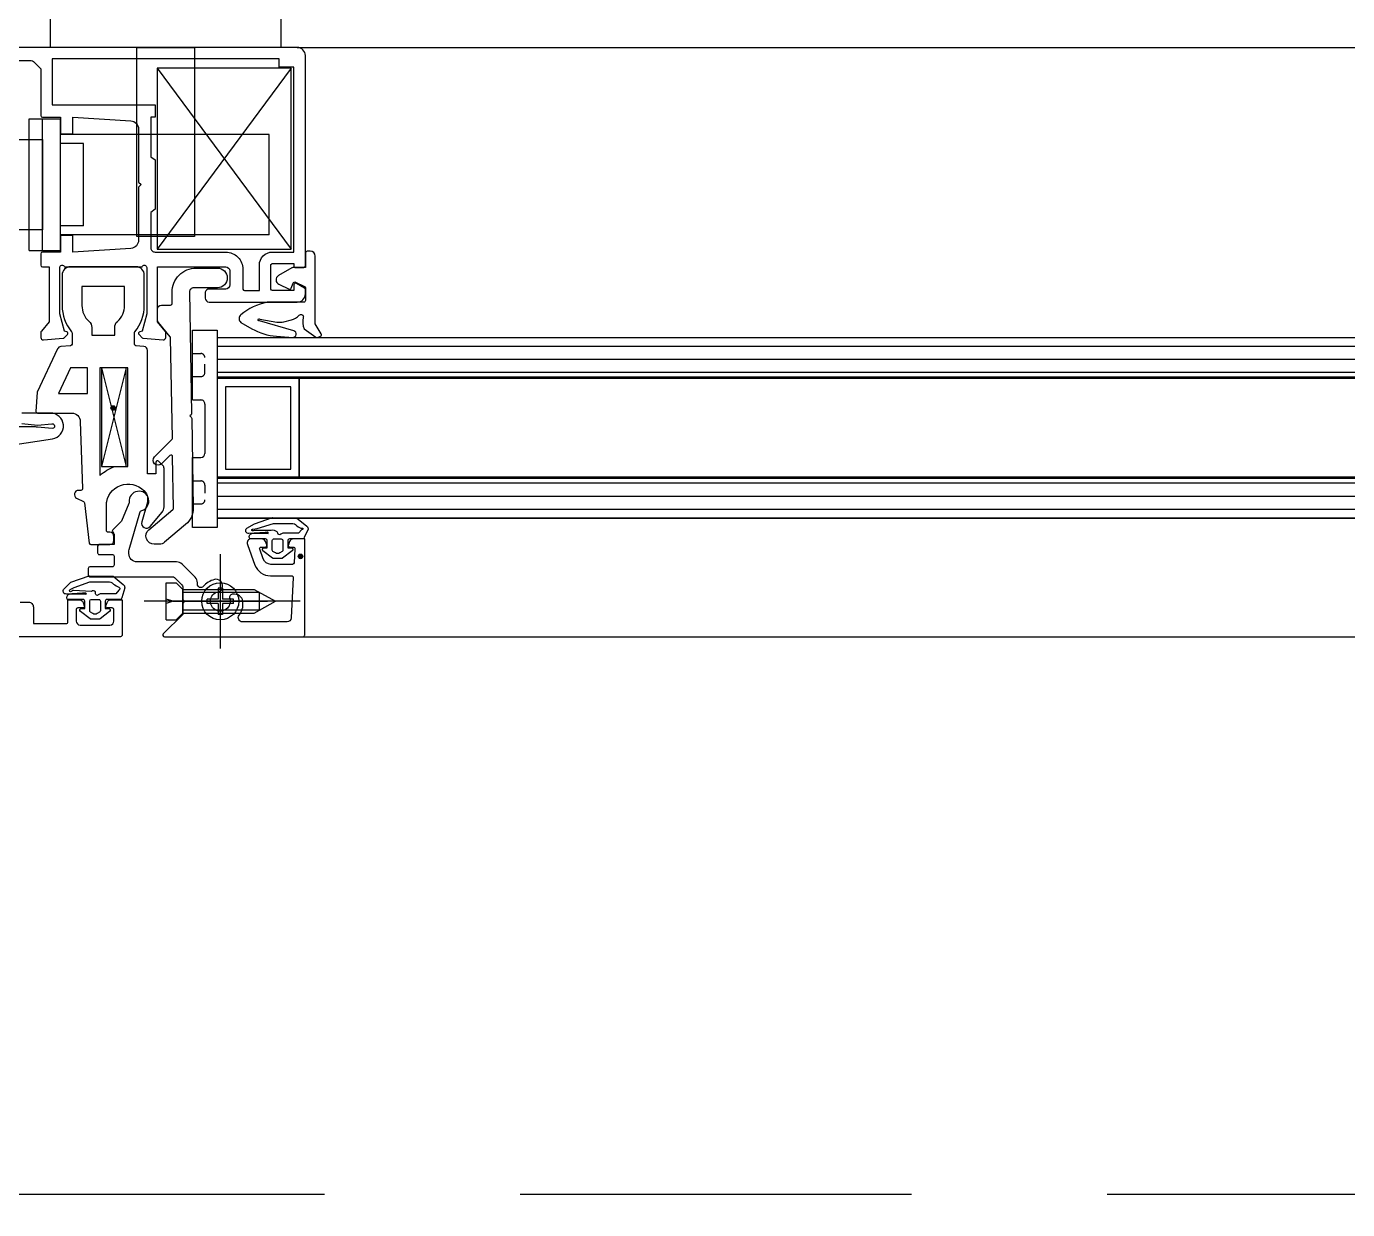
# Model space of a CAD drawing. Header units: inches. Extents: x 21 to 32698, y 13 to 3712.
# Drawn here: x 16709.99 to 16726.07, y 1011.93 to 1026.32 of the extents above; entities that cross this region are included whole.
import ezdxf

# ---------------------------------------------------------------- set-up
doc = ezdxf.new("R2010")
doc.units = ezdxf.units.IN
doc.header["$MEASUREMENT"] = 0
doc.set_wipeout_variables(frame=1)
for name, pattern in [('ACANSTGB', [0.35433070866, 0.15748031496, -0.03937007874, 0.03937007874, -0.03937007874, 0.03937007874, -0.03937007874]), ('AM_ISO08W050', [18, 12, -1.5, 3, -1.5]), ('AM_ISO08W050x2', [9, 6, -0.75, 1.5, -0.75]), ('DOT', [6.349999999999998, 0, -6.349999999999998]), ('IMPORT-HIDDEN2', [47.625, 31.75, -15.875])]:
    doc.linetypes.add(name, pattern=pattern)
for name, color, linetype, lineweight in [('Z_MİM_-KM-BEAM-RAY', 8, 'DOT', 25), ('Z_MİM_-KM-GLAZ', 8, 'Continuous', 25), ('Z_MİM_-KM-GLAZ-1', 8, 'Continuous', 25), ('Z_MİM_-KM-RAY-1', 8, 'IMPORT-HIDDEN2', 25), ('Z_MİM_-KM-WALL', 8, 'Continuous', 25), ('Z_MİM_aksesuar_k', 8, 'Continuous', 25), ('Z_MİM_AM_4N', 8, 'Continuous', 25), ('Z_MİM_AM_7N', 8, 'AM_ISO08W050', 25), ('Z_MİM_fitiller_k', 8, 'Continuous', 25), ('Z_MİM_hatch_k', 8, 'Continuous', 25), ('Z_MİM_PROFIL', 8, 'Continuous', 25), ('Z_MİM_yazı_numara_k', 8, 'Continuous', 25)]:
    doc.layers.add(name, color=color, linetype=linetype, lineweight=lineweight)

# ---------------------------------------------------------------- blocks, each defined once
blk = doc.blocks.new('-KM_Kiriş İzi-2K')
at = {"layer": 'Z_MİM_-KM-BEAM-RAY'}
blk.add_line((1309.999227523803, 29.99991178512573), (2009.999752044678, 29.99991178512573), dxfattribs=at)
blk = doc.blocks.new('*U276')
blk.add_wipeout([(9.99999999948524, -36.50000000301726), (110.00000000017825, -36.50000000349739), (109.9999999998854, 5.000000004178261), (9.999999999730782, 5.0000000046584745)])
at = {"layer": 'Z_MİM_yazı_numara_k'}
h = blk.add_hatch(dxfattribs=at)
h.set_pattern_fill('LINE', color=256, scale=0.0375, angle=225, style=0)
h.set_pattern_definition([(225, (85.21572405768165, -6.508091936677367), (0.0033145630368119, -0.0033145630368119), [])])
edge = h.paths.add_edge_path()
edge.add_arc((19.33343294565202, -10.43367487720569), 0.0271368228285661, 0, 360)
h = blk.add_hatch(dxfattribs=at)
h.set_pattern_fill('LINE', color=256, scale=0.0375, angle=225, style=0)
h.set_pattern_definition([(225, (82.93589382064602, -4.70302634392646), (0.0033145630368119, -0.0033145630368119), [])])
edge = h.paths.add_edge_path()
edge.add_arc((21.61326318266401, -12.23874046997842), 0.0271368228285661, 0, 360)
at = {"linetype": 'ACANSTGB', "ltscale": 0.01}
for p, q in [((20.2991627581614, -9.770608386441367), (20.39916275815995, -9.770608386441367)), ((20.44916275816104, -10.00060838642274), (20.44916275816104, -9.820608386442457)), ((20.2991627581614, -10.05060838642383), (20.39916275815995, -10.05060838642383)), ((20.2991627581614, -11.32060838644246), (20.39916275815995, -11.32060838644246)), ((20.44916275816104, -11.37060838644173), (20.44916275816104, -11.55060838642383)), ((20.2991627581614, -11.6006083864231), (20.39916275815995, -11.6006083864231))]:
    blk.add_line(p, q, dxfattribs=at)
for p, q in [((20.2991627581614, -10.33560838643278), (20.39916275815995, -10.33560838643278)), ((20.44916275816104, -10.38560838643205), (20.44916275816104, -10.98560838643241)), ((20.2991627581614, -11.03560838643351), (20.39916275815995, -11.03560838643351)), ((19.97914112135368, -12.56060838643314), (20.09914112134902, -12.56060838643314)), ((19.97914112135368, -13.01060838643205), (19.97914112135368, -12.56060838643314)), ((20.17914112135259, -12.64060838643671), (20.09914112134902, -12.56060838643314)), ((20.17914112135259, -12.64060838643671), (21.04914112134793, -12.64060838643671)), ((20.17914112135259, -12.93060838645213), (20.17914112135259, -12.64060838643671)), ((20.66228469565613, -12.62560838644638), (20.61128469565483, -12.62560838644638)), ((20.61128469565483, -12.62560838644638), (20.61128469565483, -12.76010838644468)), ((20.66228469565613, -12.62560838644638), (20.66228469565613, -12.76010838644468)), ((21.04914112134793, -12.64060838643671), (21.30914112135724, -12.78560838643351)), ((20.06250580080814, -12.78560838643351), (19.97914112135368, -12.76040381388519)), ((20.06250580080814, -12.78560838643351), (19.97914112135368, -12.81082694180985)), ((20.47678469565653, -12.81110838644416), (20.47678469565653, -12.76010838644468)), ((20.61128469565483, -12.76010838644468), (20.47678469565653, -12.76010838644468)), ((20.61128469565483, -12.81110838644416), (20.47678469565653, -12.81110838644416)), ((20.61128469565483, -12.81110838644416), (20.61128469565483, -12.94560838644246)), ((20.7967846956526, -12.76010838644468), (20.66228469565613, -12.76010838644468)), ((20.66228469565613, -12.81110838644416), (20.66228469565613, -12.94560838644246)), ((20.7967846956526, -12.81110838644416), (20.66228469565613, -12.81110838644416)), ((20.7967846956526, -12.81110838644416), (20.7967846956526, -12.76010838644468)), ((21.04914112134793, -12.93060838645213), (21.30914112135724, -12.78560838643351)), ((19.97914112135368, -13.01060838643205), (20.09914112134902, -13.01060838643205)), ((20.17914112135259, -12.93060838645213), (20.09914112134902, -13.01060838643205)), ((20.17914112135259, -12.93060838645213), (21.04914112134793, -12.93060838645213)), ((20.66228469565613, -12.94560838644246), (20.61128469565483, -12.94560838644246))]:
    blk.add_line(p, q)
blk.add_lwpolyline([(20.2991627581614, -10.33560838643278), (20.2991627581614, -9.485608386432418), (20.59916275816068, -9.485608386432418), (20.59916275816068, -11.88560838643205), (20.2991627581614, -11.88560838643205), (20.2991627581614, -11.03560838643351)])
blk.add_circle((20.63678469564365, -12.78560838643351), 0.225)
for centre, start, end in [((20.39916275815995, -9.820608386442457), 0, 90.00000000000006), ((20.39916275815995, -10.00060838642274), 270, 0), ((20.39916275815995, -11.37060838644173), 0, 90.00000000000006), ((20.39916275815995, -11.55060838642383), 270, 0)]:
    blk.add_arc(centre, 0.05, start, end, dxfattribs=at)
for centre, start, end in [((20.39916275815995, -10.38560838643205), 0, 90.00000000000006), ((20.39916275815995, -10.98560838643241), 270, 0)]:
    blk.add_arc(centre, 0.05, start, end)
at = {"layer": 'Z_MİM_-KM-GLAZ-1'}
for p, q in [((21.57231003511333, -6.045608386442822), (98.42768996454652, -6.045608386442811)), ((21.64405853729295, -13.21560838643744), (98.42768996454652, -13.21560838643742))]:
    blk.add_line(p, q, dxfattribs=at)
at = {"layer": 'Z_MİM_-KM-RAY-1', "ltscale": 0.15}
blk.add_lwpolyline([(9.999999999616193, -20.00000000328144), (110.0000000000127, -20.00000000328143)], dxfattribs=at)
at = {"layer": 'Z_MİM_aksesuar_k'}
for p, q in [((19.86755039516902, -6.299419268638286), (21.49755039517367, -8.499419268637197)), ((21.49755039517367, -6.299419268638286), (19.86755039516902, -8.499419268637197)), ((20.59916275815885, -9.575608386423466), (95.22837036425697, -9.575608386423456)), ((20.59916275816068, -9.575608386423466), (20.59916275816068, -11.77560838642419)), ((95.22837036425697, -9.683773621891278), (20.59916275815885, -9.683773621891175)), ((19.19231003510867, -9.945608386442457), (19.49231003510795, -11.14560838644137)), ((19.49231003510795, -9.945608386442457), (19.19231003510867, -11.14560838644137)), ((95.22837036425697, -9.84252362190634), (20.59916275815885, -9.842523621906238)), ((95.22837036425697, -10.00127362189593), (20.59916275815885, -10.00127362189583)), ((95.22837036425697, -10.06002362188699), (20.59916275815885, -10.06002362188699)), ((95.22837036425697, -10.07560838642346), (20.59916275815885, -10.07560838642335)), ((21.59484434769911, -10.07560838642347), (21.59484434769911, -11.27560838642419)), ((95.22837036425697, -11.27560838642418), (20.59916275815885, -11.27560838642419)), ((95.22837036425697, -11.29119315096065), (20.59916275815885, -11.29119315096055)), ((95.22837036425697, -11.34994315097353), (20.59916275815885, -11.34994315097354)), ((95.22837036425697, -11.50869315098859), (20.59916275815885, -11.50869315098849)), ((95.22837036425697, -11.66744315097819), (20.59916275815885, -11.66744315097808)), ((95.22837036425697, -11.77560838642418), (20.59916275815885, -11.77560838642408)), ((20.59916275815885, -11.77560838642408), (95.22837036425697, -11.77560838642418))]:
    blk.add_line(p, q, dxfattribs=at)
for points in [[(20.32231003511333, -8.345608392100289), (19.6223100351126, -8.345608392100289), (19.6223100351126, -6.045608392101016), (20.32231003511333, -6.045608392101016)], [(21.49755039517367, -6.299419268638286), (19.86755039516902, -6.299419268638286), (19.86755039516902, -8.499419268637197), (21.49755039517367, -8.499419268637197)], [(19.19231003510867, -11.14560838644137), (19.49231003510795, -11.14560838644137), (19.49231003510795, -9.945608386442457), (19.19231003510867, -9.945608386442457)], [(21.59484434769911, -10.07560838642347), (20.59916275816068, -10.07560838642347), (20.59916275816068, -11.27560838642419), (21.59484434769911, -11.27560838642419)], [(21.49484434770057, -10.17560838642383), (20.69916275816104, -10.17560838642383), (20.69916275816104, -11.17560838642383), (21.49484434770057, -11.17560838642383)]]:
    blk.add_lwpolyline(points, close=True, dxfattribs=at)
at = {"layer": 'Z_MİM_AM_4N'}
for p, q in [((21.11369284549255, -12.67660838644768), (20.17914112135259, -12.67660838644768)), ((21.11369284549255, -12.89460838644116), (21.11369284549255, -12.67660838644768)), ((21.11369284549255, -12.89460838644116), (20.17914112135259, -12.89460838644116))]:
    blk.add_line(p, q, dxfattribs=at)
at = {"layer": 'Z_MİM_AM_7N', "linetype": 'AM_ISO08W050x2'}
for p, q in [((20.63678469564365, -12.21060838643278), (20.63678469564365, -13.36060838643241)), ((21.60914112135833, -12.78560838643351), (19.7091411213587, -12.78560838643351)), ((20.06178469564293, -12.78560838643351), (21.21178469564256, -12.78560838643351))]:
    blk.add_line(p, q, dxfattribs=at)
at = {"layer": 'Z_MİM_fitiller_k'}
for p, q in [((18.31231003512766, -6.915608392096358), (18.47231003513661, -6.915608392096358)), ((18.31231003512766, -6.915608392072713), (18.47231003511297, -6.915608392072713)), ((18.31231003512766, -8.515608392073077), (18.31231003512766, -6.915608392072713)), ((18.31231003512766, -6.915608392072713), (18.47231003511297, -6.915608392072713)), ((18.47231003513661, -6.915608392096358), (18.69231003513232, -6.915608392096358)), ((18.47231003511297, -6.915608392072713), (18.69231003513232, -6.915608392072713)), ((18.47231003511297, -8.515608392073077), (18.47231003511297, -6.915608392072713)), ((18.47231003511297, -6.915608392072713), (18.69231003513232, -6.915608392072713)), ((18.69231003513232, -8.515608392073077), (18.69231003513232, -6.915608392072713)), ((21.23231003512228, -7.105608392085954), (18.69231003513232, -7.105608392085954)), ((18.97231003511297, -7.215608392071985), (18.69231003513232, -7.215608392071985)), ((18.97231003511297, -8.215608392071985), (18.97231003511297, -7.215608392071985)), ((21.23231003512228, -8.325608392081662), (21.23231003512228, -7.105608392085954)), ((18.97231003511297, -8.215608392071985), (18.69231003513232, -8.215608392071985)), ((21.23231003512228, -8.325608392081662), (18.69231003513232, -8.325608392081662)), ((18.31231003512766, -8.515608392073077), (18.47231003511297, -8.515608392073077)), ((18.47231003511297, -8.515608392073077), (18.69231003513232, -8.515608392073077))]:
    blk.add_line(p, q, dxfattribs=at)
for points in [[(18.57231003511333, -6.045608392101016), (18.57231003511333, -4.745608392099923), (21.3723100351126, -4.745608392099923), (21.3723100351126, -6.045608392101016)], [(17.57231003511333, -8.265608392073077), (17.57231003511333, -7.165608392072713), (18.47231003511297, -7.165608392072713), (18.47231003511297, -8.265608392073077)]]:
    blk.add_lwpolyline(points, close=True, dxfattribs=at)
for points in [[(21.79231003513087, -8.585608386432781, 0.4142135623730673), (21.73231003512228, -8.525608386424196), (21.69231003513051, -8.525608386424196, 0.4142135623734279), (21.67231003511188, -8.545608386442822), (21.67231003511188, -8.725608386423104), (21.51766901898191, -8.725608386423104, 0.1316524975875845), (21.50766901897259, -8.72828787835168), (21.34537890965112, -8.821986116652608, 0.6040521097204682), (21.34958289483984, -8.928119272015447), (21.47315268862985, -8.9869620309655, 0.4424258315573815), (21.50054521266793, -8.975745223460748), (21.52340208629175, -8.91294647930043, -0.4400105308906695), (21.55064830393166, -8.901660726403845), (21.66076240036273, -8.95300777284318, -0.2914734195865784), (21.67231003511188, -8.971133928580445), (21.67231003511188, -9.12560838642274, -0.4142135623734697), (21.6523100351169, -9.145608386441367), (21.22582011606573, -9.145608386441367, 0.046126664797207), (21.20748680450015, -9.147303301699123, 0.13085126301717), (20.88693576494188, -9.300017764044226, 0.4642723457630474), (20.88724249875668, -9.391683963032833), (21.02051105424289, -9.468405828833038, 0.1138896571696585), (21.32166905616941, -9.560099642139887), (21.51861468643983, -9.57366128260945, 0.9163311740184571), (21.53099822899822, -9.4949336973459), (21.1153206517647, -9.371155523624095, -2.027799401989391), (21.11879361532192, -9.35145936854859), (21.32550981321401, -9.387909011587894, 0.1095178116833982), (21.4120032577739, -9.384132626255436), (21.50389449805516, -9.359510442636731, 0.1368445709265192), (21.59640749494611, -9.30483232873847, -0.7761579852759907), (21.64701325180431, -9.333423310237762, 0.1772789023830615), (21.65901212654535, -9.470400521577162), (21.79860965611442, -9.572526954485497, 0.0882165372835099), (21.80489808576749, -9.575608386423466), (21.81593889980104, -9.575608386423466, 0.0339981501555236), (21.81849311347651, -9.574682905104037), (21.85573733380989, -9.55824721408861, 0.4524246970244377), (21.86477283418208, -9.529593803405064), (21.79231003513087, -9.409869539014819)], [(21.45878783498847, -12.04560838644282), (21.45878783498847, -12.13587538590398), (21.49880192363162, -12.13587538590398, -0.715975694295998), (21.51100289881652, -12.17172266342457), (21.39445288965545, -12.26145566399098, -0.1655176740834616), (21.38225191451602, -12.26560838643671), (21.28532375760369, -12.26560838643671, -0.1655176740834594), (21.27312278246609, -12.26145566399098), (21.1565727733032, -12.17172266342457, -0.7159756942959975), (21.16877374848809, -12.13587538590398), (21.20878783498847, -12.13587538590398), (21.20878783498847, -12.04560838644282, 0.414213562373761), (21.18878783499349, -12.02560838642419), (21.00878783498956, -12.02560838642419, -0.4142135623730951), (20.98878783499458, -12.00560838642739, -0.4230581993031068), (21.03881204453864, -11.956218808049), (21.20007416437875, -11.95560838642812, -0.1962615682786721), (21.21897238802194, -11.95931738144462, 0.661043752728607), (21.21086859066963, -11.94501470925569, -0.1480780811280966), (21.18206312064649, -11.94819194783666, -0.0006343350210416), (21.18193842861365, -11.94816855718271), (20.98597780146702, -11.95893747678381, -0.7702234241018636), (20.95906267081955, -11.89670247016327), (21.05161683396, -11.84136348273385), (21.27375003459929, -11.7675250755601), (21.56610597394865, -11.77000876578857), (21.69056306634593, -11.87245817081747, -0.2183144970098696), (21.70793240991952, -11.91034273579497), (21.6587878349892, -12.00560838642739, -0.4142135623729287), (21.63878783499422, -12.02560838642419), (21.47878783498527, -12.02560838642419, 0.4142135623727621)], [(21.03448044771358, -11.90732978847698), (21.08470792183289, -11.89875202143774), (21.28517480331538, -11.83762465990001), (21.52153717814508, -11.83963266056706, -0.1774617136563931), (21.55374307825332, -11.85174629138599), (21.57018082695504, -11.86590441968109, 0.2035105820344177), (21.63691564360123, -11.89738440178188, -0.7326565381488181), (21.64299685770675, -11.90484965175709, -0.4103633607472749), (21.6362758427349, -11.90964815313781, -0.4164829174914815), (21.62780521050627, -11.91306389597956), (21.58878783499313, -11.95560838642812), (21.40805375407945, -11.95560838642812, 0.1962615682788122), (21.373061043485, -11.96989410072454, -0.664494697737288), (21.33906395923805, -11.95560838642812), (21.33097694725257, -11.9418549042184, 0.219093089368458), (21.25743345124283, -11.92190088098685), (21.09403117494185, -11.92399999801817, 0.1387799835672536), (21.03509254678647, -11.92855642179346, -1.356329022827827)], [(21.36072125050305, -12.19668125635688, -0.2923544271904933), (21.30685442268805, -12.196681256637), (21.27801446949161, -12.17824228131029, -0.2558587844405164), (21.26878783499888, -12.16139192238732), (21.26878783499888, -12.04560838644282, -0.4142135623735947), (21.28878783499386, -12.02560838642419), (21.37878783498491, -12.02560838642419, -0.4142135623729287), (21.39878783500353, -12.04560838644282), (21.39878783500353, -12.16139192334229, -0.2558587826855968), (21.38956120060357, -12.17824228219432)], [(19.23724017645691, -12.78316386686491), (19.23724017645691, -12.87343086634972), (19.27725426507641, -12.87343086634972, -0.715975694295998), (19.28945524028495, -12.90927814384666), (19.17290523110023, -12.99901114441307, -0.1655176740834616), (19.16070425596081, -13.00316386688244), (19.06377609907213, -13.00316386688244, -0.1655176740834594), (19.05157512391088, -12.99901114441307), (18.93502511474799, -12.90927814384666, -0.7159756942959975), (18.94722608995653, -12.87343086634972), (18.9872401764569, -12.87343086634972), (18.9872401764569, -12.78316386686491, 0.414213562373761), (18.96724017646192, -12.76316386686993), (18.787240176458, -12.76316386686993, -0.4142135623730951), (18.7672401764612, -12.74316386687313, -0.4142135623726955), (18.81724017646229, -12.69316386687386), (18.99341798845671, -12.69665580494073, 0.1174482173098005), (19.00851881878407, -12.69305905992949, 0.4006050445709274), (18.99041183299414, -12.68511368543657, 0.0538558474969487), (18.9605154621131, -12.6857474282824, -0.0006343350210416), (18.96039077008208, -12.6857240376048), (18.76443014293545, -12.69649295722955, -0.7702234241018636), (18.73751501226434, -12.63425795058536), (18.8172069003067, -12.55063414331379), (19.03934010096782, -12.47679573614003), (19.33169604029535, -12.47927942639033), (19.45615313269263, -12.5817288313974, -0.2183144970098696), (19.47352247628805, -12.6196133963749), (19.43724017645763, -12.74316386687313, -0.4142135623729287), (19.41724017646265, -12.76316386686993), (19.25724017645189, -12.76316386686993, 0.4142135623727621)], [(18.81171275826273, -12.64152112491318), (18.85715311390413, -12.6163722039182), (19.05076486966209, -12.54689532047813), (19.28712724451543, -12.54890332114699, -0.1774617136563931), (19.3193331445982, -12.56101695198775), (19.33577089332539, -12.57517508026102, 0.0760223157008063), (19.40379048550494, -12.61378540578151, -0.3462781358712649), (19.41504074511613, -12.6383918344727, 0.0005234067189328), (19.41506083714375, -12.63836769847874, 0.025659009981974), (19.40352247627014, -12.64892589847839), (19.36724017646156, -12.69316386687386), (19.18650609554788, -12.69316386687386, 0.1962615682788122), (19.15151338492978, -12.70744958114663, -0.664494697737288), (19.11751630068284, -12.69316386687386), (19.11751630068284, -12.67207879889609, 0.3760320021622876), (19.0706685369787, -12.66458493384742), (18.84992481346307, -12.65472454852168, 0.2193720814074576), (18.8290282616108, -12.66062047730519, -1.523095922870961)], [(19.13917359194783, -12.93423673680262, -0.2923544271904933), (19.08530676413284, -12.93423673705909), (19.0564668109364, -12.91579776173238, -0.2558587844405164), (19.04724017644366, -12.89894740283306), (19.04724017644366, -12.78316386686491, -0.4142135623735947), (19.06724017646229, -12.76316386686993), (19.15724017645334, -12.76316386686993, -0.4142135623729287), (19.17724017644832, -12.78316386686491), (19.17724017644832, -12.89894740378803, -0.2558587826855968), (19.168013542072, -12.91579776261822)]]:
    blk.add_lwpolyline(points, format="xyb", close=True, dxfattribs=at)
for points in [[(18.22060150284778, -10.62335605434963), (18.41053837653817, -10.64331922419113), (18.5856773578289, -10.62491137550567, -1.054490106067112), (18.59220365008332, -10.68436753903369), (18.41053837653817, -10.66551046604034, 0.0261859215692513), (18.38963268387123, -10.66441484512505), (17.44231003510867, -10.66441484512505, -0.4142135623730862)], [(17.39059945742701, -10.99278396619228), (18.59315930569573, -10.80798833523657, 0.9384669523134814), (18.56839951509209, -10.49560838665091), (18.22060150284778, -10.49560838665091, 0.9999999999999998)]]:
    blk.add_lwpolyline(points, format="xyb", dxfattribs=at)
at = {"layer": 'Z_MİM_hatch_k'}
for points in [[(17.32231003511333, -6.20560838645177), (18.33623594087112, -6.20560838645177, -0.2005918409503813), (18.36470234067746, -6.217507424111302), (18.45231003511799, -6.306254408227672), (18.45231003511799, -6.87560838642274, 0.4142135623733866), (18.47231003511297, -6.895608386441367), (18.6923100351305, -6.895608386441367), (18.6923100351305, -7.095608386442093), (18.84231003513196, -7.095608386442093), (18.84231003513196, -6.895608386441367), (19.54854786374562, -6.939748250737451, -0.3960474615045866), (19.64231003513123, -7.039553508579032), (19.64231003513123, -7.685608386433144), (19.67231003511187, -7.715608386437437), (19.64231003513123, -7.745608386441729), (19.64231003513123, -8.391663264295843, -0.3960474615045024), (19.54854786374562, -8.491468522137424), (18.84231003513196, -8.535608386433509), (18.84231003513196, -8.335608386432781), (18.6923100351305, -8.335608386432781), (18.6923100351305, -8.535608386433509), (18.47231003511297, -8.535608386433509, 0.4142135623743854), (18.45231003511799, -8.555608386452137), (18.45231003511799, -8.695608386442457, 0.4142135623731785), (18.47231003511297, -8.715608386437438), (18.55231003511653, -8.715608386437438), (18.55231003511653, -9.385623884221774), (18.45926339672405, -9.497279850298568, 0.1754523787637969), (18.45231003511799, -9.516485382287996), (18.45231003511799, -9.575608386423466, 0.4400105308908726), (18.48492470739438, -9.605494227374932), (18.72512025646392, -9.58447983981931, 0.1763269807102946), (18.73751927723242, -9.578698081475508), (18.77656021830262, -9.539657140428957, 0.5731460964762374), (18.76758228516701, -9.506331311047674), (18.73942694977813, -9.49878711167001), (18.68231003512119, -9.285623884223225), (18.68231003512119, -8.725608386423104, -0.8430389971046675), (18.74059430637499, -8.715608386437438), (19.68402576387962, -8.715608386437438, -0.843038997099725), (19.74231003513159, -8.725608386423104), (19.74231003513159, -9.285623884223225), (19.68519312047465, -9.49878711167001), (19.65703778506213, -9.506331311047674, 0.5731460964500094), (19.64805985195198, -9.539657140428957), (19.68710079299853, -9.578698081475508, 0.1763269807094836), (19.69949981376521, -9.58447983981931), (19.93969536283475, -9.605494227374932, 0.4400105308894401), (19.97231003511297, -9.575608386423466), (19.97231003511297, -9.516485382287996, 0.1754523787632294), (19.96535667350508, -9.497279850298568), (19.8723100351126, -9.385623884221774), (19.87231003513625, -8.715608386437438), (20.70231003511799, -8.715608386437438, -0.4142135623730951), (20.75231003511726, -8.76560838643671), (20.75231003511726, -8.935608386433145, -0.4142135623730951), (20.70231003511799, -8.985608386432418), (20.50231003511726, -8.985608386432418, 0.4142135623731117), (20.45231003511799, -9.035608386433509), (20.45231003511799, -9.095608386442096, 0.4142135623731117), (20.50231003511726, -9.145608386441367), (21.57231003511333, -9.145608386441367, 0.4142135623730453), (21.67231003511188, -9.045608386442822), (21.67231003511188, -8.993343413339957, 0.2679491924312232), (21.66231003512621, -8.97602290529538), (21.56231003512585, -8.918287878364922, 0.5773502691897316), (21.53231003512155, -8.935608386433145), (21.53231003512155, -9.005608386451042), (21.27231003511224, -9.005608386451042, -0.4142135623730534), (21.25231003511726, -8.985608386432418), (21.25231003511726, -8.695608386442457, -0.4142135623736778), (21.27231003511224, -8.675608386423832), (21.53231003512155, -8.675608386423832), (21.53231003512155, -8.705608386451772, 0.4142135623736778), (21.55231003511653, -8.725608386423104), (21.6523100351169, -8.725608386423104, 0.4142135623727207), (21.67231003511188, -8.705608386451772), (21.67231003511188, -6.145608386441367, 0.4142135623733615), (21.57231003511333, -6.045608386442822), (16.66231003512621, -6.045608386442822, 0.4142135623730534)], [(20.05217812959563, -9.02566958430542, -0.4193348017583922), (20.34213396119412, -8.730608386451406), (20.60231003511763, -8.730608386451406, -1), (20.60231003511763, -8.970608386442096), (20.31213396118983, -8.970608386442096, 0.4193348017583948), (20.26214157642789, -9.02148100675366), (20.28796259711453, -10.50076629118847, -0.1989123673798878), (20.28235243921699, -10.51500850673618), (20.26732876281676, -10.53056597909743), (20.28288623515619, -10.54558965549584, -0.1989123673796257), (20.28899002165599, -10.55962740336325), (20.30799750689948, -11.64856550397597, -0.2262768982550233), (20.21516188468741, -11.85227468483934), (19.95900857713604, -12.06721283076148, -0.1763269807085417), (19.89472981616382, -12.09060838643744), (19.83250086309453, -12.09060838643744, -0.70020753820972), (19.76822210212231, -11.91400394211267), (20.06089285835151, -11.6684240185168, 0.2262768982549887), (20.06803406006293, -11.65275408150408), (20.05708726830381, -11.02561280177723, 0.6618855611954743), (20.02294817878464, -11.01181971426011), (19.9217330997526, -11.11303479331398, -0.9999999999999495), (19.83688028600954, -11.02818197957093), (20.04735057802827, -10.8177116875522, 0.2034522994236907), (20.05320539629975, -10.80322050377616), (20.03183540347527, -9.578934434357492, 0.1709581491718292), (20.0272028751624, -9.566479794493702), (19.88389897113302, -9.394515109664994, -0.1754523787612648), (19.8723100351126, -9.3625058896814), (19.8723100351126, -9.230608386451406, -0.4142135623731951), (19.92231003511188, -9.180608386452137), (20.03231003512155, -9.180608386452137, 0.4142135623729288), (20.05231003511653, -9.160608386433509), (20.05231003511653, -9.010504333906267)]]:
    blk.add_lwpolyline(points, format="xyb", dxfattribs=at)
for points in [[(21.11231003512694, -8.695608386442457, -0.4142135623730712), (21.27231003511224, -8.535608386433509), (21.53231003512155, -8.535608386433509), (21.53231003512155, -6.285608386433508), (21.35231003511762, -6.285608386433508), (21.35231003511762, -6.185608386433144), (18.59231003513196, -6.185608386433144), (18.59231003513196, -6.745608386441729), (19.79231003513087, -6.745608386441729), (19.84231003513196, -6.745608386441729), (19.84231003513196, -6.895608386441367), (19.79231003513087, -6.895608386441367), (19.79231003513087, -7.37560838642274), (19.84231003513196, -7.415608386438164), (19.84231003513196, -8.01560838643671), (19.79231003513087, -8.055608386452137), (19.79231003513087, -8.485608386432418, 0.4142135623730951), (19.84231003513196, -8.535608386433509), (20.70231003511799, -8.535608386433509, -0.4142135623730951), (20.91231003512621, -8.74560838644173), (20.91231003512621, -8.985608386432418, 0.4142135623735947), (20.93231003512119, -9.005608386451042), (21.11231003512694, -9.005608386451042)], [(19.79231003513087, -8.485608386432418, 0.4142135623730951), (19.84231003513196, -8.535608386433509), (20.70231003511799, -8.535608386433509, -0.4142135623730951), (20.91231003512621, -8.74560838644173), (20.91231003512621, -8.985608386432418, 0.4142135623732617), (20.93231003512119, -9.005608386451042), (21.11231003512694, -9.005608386451042), (21.11231003512694, -8.695608386442457, -0.4142135623732376), (21.27231003511224, -8.535608386433509), (21.53231003512155, -8.535608386433509), (21.53231003512155, -6.285608386433508), (21.35231003511762, -6.285608386433508), (21.35231003511762, -6.185608386433144), (18.59231003513196, -6.185608386433144), (18.59231003513196, -6.745608386441729), (19.79231003513087, -6.745608386441729), (19.84231003513196, -6.745608386441729), (19.84231003513196, -6.895608386441367), (19.79231003513087, -6.895608386441367), (19.79231003513087, -7.37560838642274), (19.84231003513196, -7.415608386438164), (19.84231003513196, -8.01560838643671), (19.79231003513087, -8.055608386452137)], [(21.11231003512694, -8.695608386442457, -0.4142135623730712), (21.27231003511224, -8.535608386433509), (21.53231003512155, -8.535608386433509), (21.53231003512155, -6.285608386433508), (21.35231003511762, -6.285608386433508), (21.35231003511762, -6.185608386433144), (18.59231003513196, -6.185608386433144), (18.59231003513196, -6.745608386441729), (19.79231003513087, -6.745608386441729), (19.84231003513196, -6.745608386441729), (19.84231003513196, -6.895608386441367), (19.79231003513087, -6.895608386441367), (19.79231003513087, -7.37560838642274), (19.84231003513196, -7.415608386438164), (19.84231003513196, -8.01560838643671), (19.79231003513087, -8.055608386452137), (19.79231003513087, -8.485608386432418, 0.4142135623730951), (19.84231003513196, -8.535608386433509), (20.70231003511799, -8.535608386433509, -0.4142135623730951), (20.91231003512621, -8.74560838644173), (20.91231003512621, -8.985608386432418, 0.4142135623735947), (20.93231003512119, -9.005608386451042), (21.11231003512694, -9.005608386451042)], [(19.61056692026977, -9.675532280396496, -0.3888787318528796), (19.59231003513196, -9.655608386450679), (19.59231003513196, -9.51787334093568, -0.1750456677892529), (19.59692541972799, -9.5050939196244, 0.1750456678040812), (19.7123100351273, -9.185608386433145), (19.7123100351273, -8.815608386437802, 0.4142135623730744), (19.61231003512694, -8.715608386437438), (18.81231003512585, -8.715608386437438, 0.4142135623730534), (18.7123100351273, -8.815608386437802), (18.7123100351273, -9.185608386433145, 0.175045667802985), (18.82769465050296, -9.5050939196244, -0.1750456678098557), (18.83231003512264, -9.51787334093568), (18.83231003512264, -9.655608386450679, -0.3888787318528708), (18.81405314998301, -9.675532280396496), (18.69720414622679, -9.68575524357037, 0.267949192431423), (18.65624654402018, -9.714434065388543), (18.41000975796123, -10.24249055711333), (18.39380612831519, -10.47421325696449, 0.4348123749606509), (18.41375740931471, -10.49560838644173), (18.83231003512264, -10.49560838644173, -0.4142135623731366), (18.93231003512119, -10.59560838644209), (18.96082275493063, -11.41317099956539, -0.4504671536907776), (18.94097183190388, -11.43560838643314), (18.91063381758977, -11.43560838643314, 0.7914183192452735), (18.88827313782712, -11.53032974598316), (18.97129548370867, -11.57184091894667, -0.2513447588947056), (18.98220213483546, -11.58729207590112), (19.04245911207545, -12.07804577331806, 0.3788661086959388), (19.06231003512585, -12.09560838644209), (19.29231003510722, -12.09560838644209, 0.4142135623731785), (19.34231003510831, -12.04560838644282), (19.34231003510831, -11.99560838644173, 0.4142135623730951), (19.29231003510722, -11.94560838644246), (19.27231003511224, -11.94560838644246, -0.4142135623731991), (19.25231003511726, -11.92560838642383), (19.25231003511726, -11.59260356230514, -0.0525781763347689), (19.25450942972202, -11.5717459118441, -0.6417532208680469), (19.73196380962145, -11.46519581910432, -0.1637529568012108), (19.75231003511726, -11.52565469939507), (19.75231003511726, -11.56434527667987, -0.0704502144376241), (19.75034430322194, -11.57822724655123), (19.68077508825445, -11.8189500225926, 0.8106467724723248), (19.78437887657856, -11.87417564301175), (19.92891447944202, -11.7019248190554, 0.1763269807082119), (19.95231003511799, -11.63764605810682), (19.95231003511799, -11.16803479329427, 0.1989123673797938), (19.9376653741765, -11.13267945423466), (19.88645217073645, -11.08146625081825, 0.6681786379181335), (19.85231003511762, -11.09560838644209), (19.85231003511762, -11.23560838643242), (19.75231003511726, -11.23560838643242), (19.75231003511726, -9.733749754772347, 0.3888787318532396), (19.70666782224543, -9.683940019875068)], [(19.35231003511762, -9.545608386442822), (19.35231003511762, -9.453936543732183, -0.2134217652836692), (19.38564336846684, -9.379400944475476, 0.2134217652836652), (19.47231003511297, -9.185608386433145), (19.47231003511297, -8.955608386451773), (18.95231003511799, -8.955608386451773), (18.95231003511799, -9.185608386433145, 0.2134217652836644), (19.03897670178776, -9.379400944475476, -0.2134217652837746), (19.07231003511333, -9.453936543732183), (19.07231003511333, -9.545608386442822)], [(19.35465196529003, -11.14560838644137), (19.51231003512656, -11.14560838644137), (19.51231003512656, -9.945608386442457), (19.17231003511188, -9.945608386442457), (19.17231003511188, -11.25385918081518, -0.1052949977747392)]]:
    blk.add_lwpolyline(points, format="xyb", close=True, dxfattribs=at)
blk.add_lwpolyline([(18.66870351426405, -10.25560838645104), (19.02231003511223, -10.25560838645104), (19.02231003511223, -9.945608386442457), (18.81325888828905, -9.945608386442457)], close=True, dxfattribs=at)
at = {"layer": 'Z_MİM_PROFIL'}
for points in [[(18.20231003511799, -12.79560838644282), (18.30231003511653, -12.79560838644282, -0.4142135623726511), (18.36231003512694, -12.85560838642776), (18.36231003512694, -13.05560838642849), (18.76231003512657, -13.05560838642849, 0.4142135623730951), (18.78231003512155, -13.03560838643351), (18.78231003512155, -12.76560838641488), (18.91906521382771, -12.76560838641488, -0.3129018860482418), (18.96589882329135, -12.79809801736699), (18.9810434789124, -12.83860423881377, -0.5233430778441271), (18.9623100351273, -12.86560838641342), (18.9023100351169, -12.86560838641342, 0.4142135623730951), (18.88231003512192, -12.88560838643205), (18.88231003512192, -13.02560838642419, 0.4142135623731284), (18.93231003512119, -13.07560838642347), (19.29231003513087, -13.07560838642347, 0.4142135623730951), (19.34231003513196, -13.02560838642419), (19.34231003513196, -12.88560838643205, 0.4142135623730951), (19.32231003511333, -12.86560838641342), (19.26231003512657, -12.86560838641342, -0.5233430778444143), (19.24357659134148, -12.83860423881377), (19.25872124696252, -12.79809801736699, -0.3129018860482934), (19.30555485642617, -12.76560838641488), (19.4423100351305, -12.76560838641488), (19.4423100351305, -13.19560838644246, -0.4142135623730951), (19.42231003511188, -13.21560838641379), (14.66230909805381, -13.21560838641379, -0.414213562373428)], [(19.34403858675614, -12.34561764565113, -0.4142433786329337), (19.32403858685393, -12.36561968161003), (19.04916848525863, -12.36561968161003, 0.4142135623730951), (19.02916848524, -12.38561968160682), (19.02916848524, -12.46561968161039, 0.4142135623729287), (19.04916848525863, -12.48561968160537), (20.05736670656552, -12.48561968160537, -0.1989123673796174), (20.07857991000128, -12.49440647817572), (20.17035432478406, -12.58618089295667, -0.198912367379658), (20.17914112135259, -12.60739409639244), (20.17914112135259, -12.76439518299774), (20.20035432478835, -12.78560838643351), (20.17914112135259, -12.80682158986927), (20.17914112135259, -12.94496768952557), (19.94264256003771, -13.18146625081861, 0.6681786379339792), (19.95678469566155, -13.21560838643744), (21.64405853729295, -13.21560838643744, 0.4142135623730951), (21.66405853728793, -13.19560838644246), (21.66405853728793, -12.02560838642419), (21.52730335860542, -12.02560838642419, 0.3129018860470288), (21.48046974914178, -12.05809801737631), (21.46532509352073, -12.09860423882308, 0.5233430778291593), (21.48405853730583, -12.12560838642274), (21.52346183016925, -12.12560838642274, -0.4296339059746827), (21.54343442085155, -12.1466551055655), (21.53452509836825, -12.31665510556011, -0.3989595459684347), (21.51455250768413, -12.33560838643278), (21.25320399610428, -12.33560838643278, -0.3152987888801288), (21.15923473401563, -12.26981040076133), (21.11651860079291, -12.15244878930751, -0.5205670505507558), (21.13531245321064, -12.12560838642274), (21.18405853730656, -12.12560838642274, 0.5233430778235496), (21.20279198109165, -12.09860423882308), (21.18764732547061, -12.05809801737631, 0.3129018860450643), (21.14081371600696, -12.02560838642419), (21.01405853728829, -12.02560838642419, 0.5205670505517836), (20.96707390625488, -12.09270939361157), (21.05854072586589, -12.34401241510385, 0.3152987888790126), (21.24647925002137, -12.4756083864231), (21.50511910740352, -12.4756083864231, -0.4296339059746827), (21.52509169810946, -12.49665510556404), (21.49932960192201, -12.98822518423911, -0.3989595459725923), (21.44939812519078, -13.03560838643351), (20.90553178861228, -13.03560838643351, -0.6167473775737498), (20.86542028220902, -12.95575764016028, 0.0842855562736752), (20.90876530306013, -12.87076441484713, 0.076002764088145), (20.91104940701734, -12.85582476074158), (20.91104940701734, -12.80570485580027, 0.4358026578042205), (20.81131678470047, -12.69839704874719), (20.78966075521385, -12.69839704874719, 0.50492708273695), (20.75144174031084, -12.7501998831958, -2.811597421677889), (20.62533008777064, -12.66615633768741, 0.3419987130984023), (20.66101941875604, -12.63259636671135), (20.6646040924079, -12.60996362804325, 0.544204601618621), (20.56458567317532, -12.52025522340408, 0.1483543887795665), (20.42931808316645, -12.60510186389909, -0.6935635662411609), (20.35914112133469, -12.57884636968263), (20.35914112133469, -12.56183060453985, 0.1989123673795876), (20.32985179945354, -12.49111992642063), (20.17363618204399, -12.33490430898745, 0.1989418209247897), (20.10291417096232, -12.30561498775931), (19.62400133313712, -12.3056692627233, -0.4142169398858333), (19.52399000071091, -12.20567944315006), (19.52398771452317, -12.18322129903571, -0.0699239149651193), (19.52785842124831, -12.15565827777389), (19.65630567483094, -11.7075177962415, -0.253074278143353), (19.68292982128514, -11.6803275657803, 2.106030981594511), (19.5280199001736, -11.57740421718698, -0.1254158170882538), (19.52503279563461, -11.59693287361732), (19.43447184417891, -11.81034834789896), (19.32813645558963, -11.9167078410719, 0.4142135623725062), (19.32813966103822, -11.94499211213404), (19.33814079425792, -11.95499097876926, -0.1989123673772881), (19.3440002613188, -11.96913245045469), (19.34401314633032, -12.09570665876161), (19.16401715746178, -12.09572705761273, 0.4141803693131625), (19.14401942404946, -12.11572705749311), (19.14401942404946, -12.19560838644246, 0.4142135623730951), (19.16401942404445, -12.21560838643744), (19.32400971420065, -12.21560838643744, -0.4142135623732617), (19.34400971421928, -12.23560838643242), (19.34400971421928, -12.34669395931813)]]:
    blk.add_lwpolyline(points, format="xyb", dxfattribs=at)
at = {"layer": 'Z_MİM_yazı_numara_k'}
for centre in [(19.33343294565202, -10.43367487720569), (21.61326318266401, -12.23874046997842)]:
    blk.add_circle(centre, 0.0271368228285661, dxfattribs=at)

msp = doc.modelspace()

# ---------------------------------------------------------------- linework, layer by layer
at = {"layer": 'Z_MİM_-KM-WALL'}
msp.add_lwpolyline([(18831.71428795201, 982.0831087493367), (17341.71380157811, 982.0831087493367), (17341.71380157811, 1012.083108749337), (16641.71327705724, 1012.083108749337), (16641.71327705724, 982.0831009268891), (15331.71404953344, 982.0831009268891), (15331.71404953344, 1637.083169546073), (15041.7142477133, 1637.083169546073), (15041.71480293615, 2582.084265079447), (18831.71428795201, 2582.084265079447)], close=True, dxfattribs=at)

# ---------------------------------------------------------------- block references
at = {"layer": 'Z_MİM_-KM-BEAM-RAY'}
msp.add_blockref('-KM_Kiriş İzi-2K', (15331.71404953344, 982.0831087493367), dxfattribs=at)

# ---------------------------------------------------------------- next in the draw order: block references
at = {"layer": 'Z_MİM_-KM-GLAZ', "ltscale": 1.5}
msp.add_blockref('*U276', (16691.71327705755, 1032.111599167075), dxfattribs=at)

doc.saveas('drawing.dxf')
